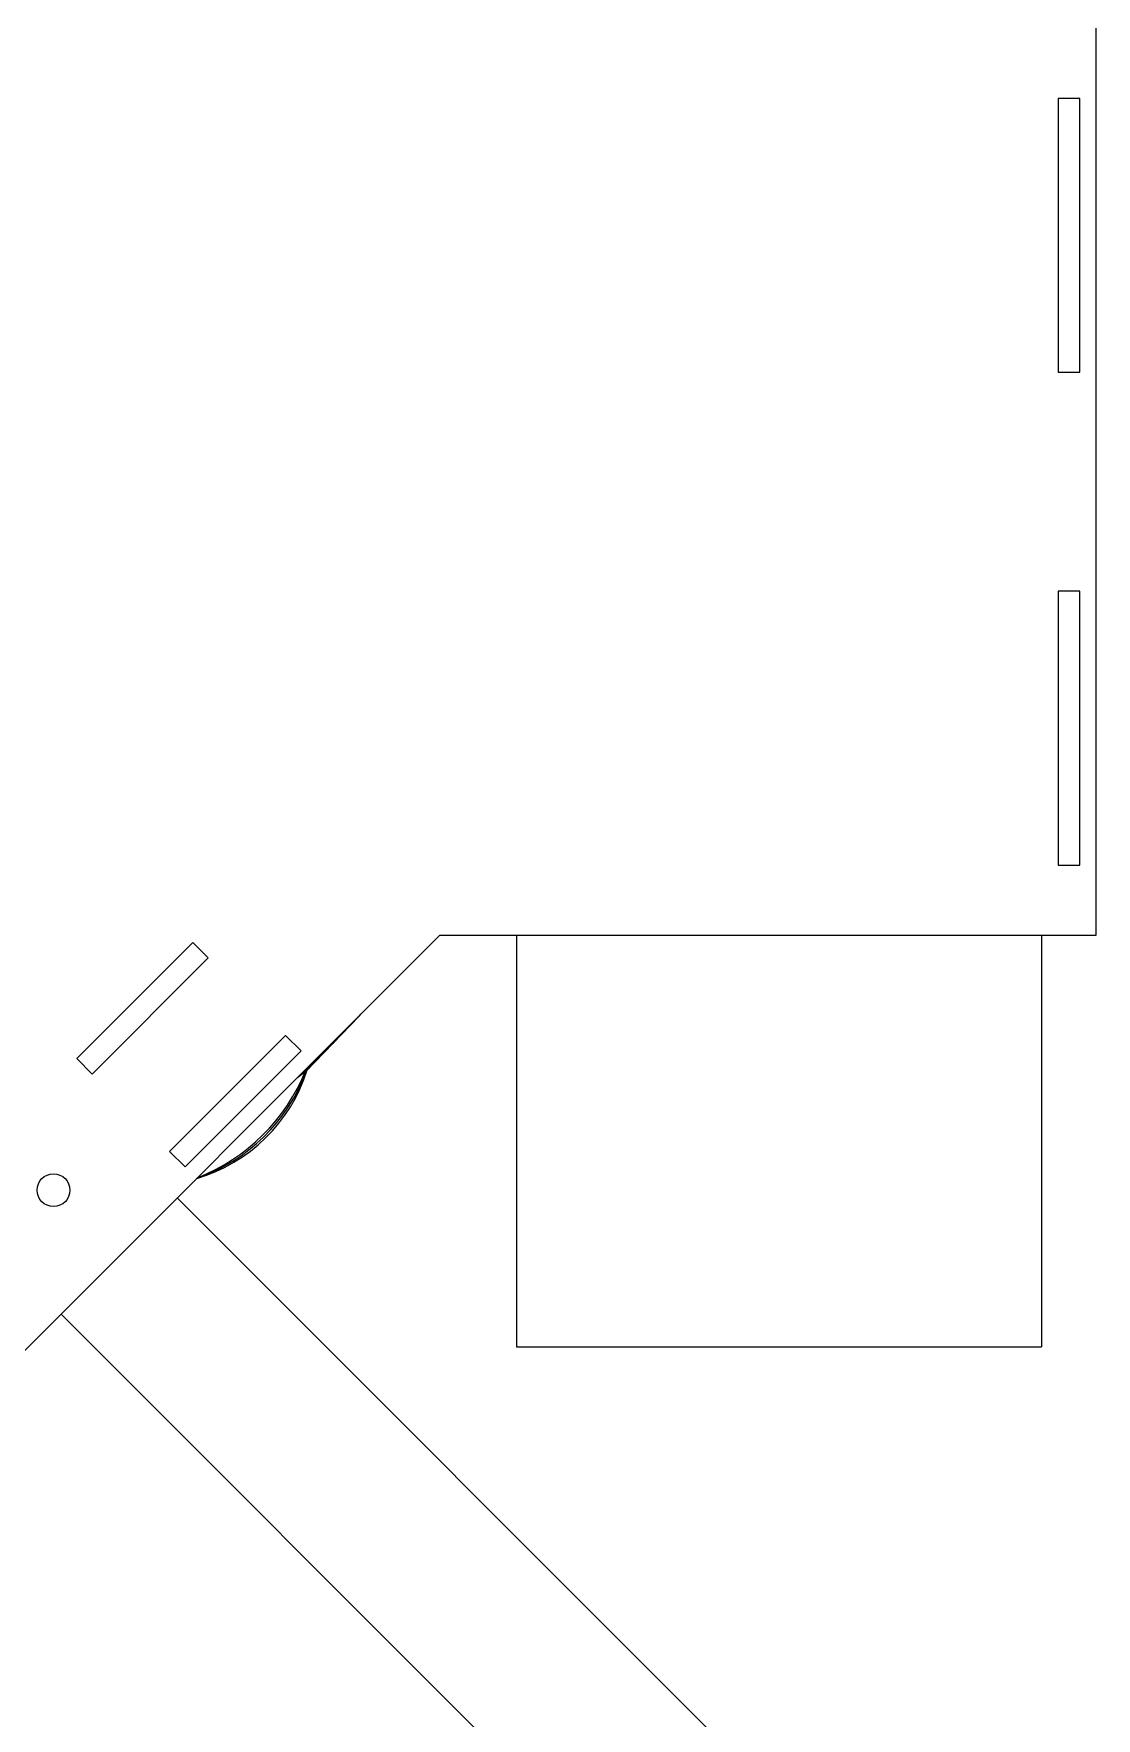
# Model space of a CAD drawing. Header units: millimetres. Extents: x 0 to 297, y 0 to 210.
# Drawn here: x 152.53 to 168.71, y 114.35 to 139.99 of the extents above; entities that cross this region are included whole.
import ezdxf

# ---------------------------------------------------------------- set-up
doc = ezdxf.new("R2010")
doc.units = ezdxf.units.MM

msp = doc.modelspace()

# ---------------------------------------------------------------- linework, layer by layer
at = {"color": 7, "linetype": 'Continuous', "lineweight": 25}
for p, q in [((168.711, 126.265), (168.711, 140.072)), ((168.461, 139.002), (168.128, 139.002)), ((168.128, 139.002), (168.128, 134.835)), ((168.128, 139.002), (168.128, 134.835)), ((168.461, 139.002), (168.128, 139.002)), ((168.461, 134.835), (168.461, 139.002)), ((168.461, 134.835), (168.461, 139.002)), ((168.128, 134.835), (168.461, 134.835)), ((168.128, 134.835), (168.461, 134.835)), ((168.128, 131.502), (168.128, 127.335)), ((168.461, 131.502), (168.128, 131.502)), ((168.461, 131.502), (168.128, 131.502)), ((168.128, 131.502), (168.128, 127.335)), ((168.461, 127.335), (168.461, 131.502)), ((168.461, 127.335), (168.461, 131.502)), ((168.128, 127.335), (168.461, 127.335)), ((168.128, 127.335), (168.461, 127.335)), ((148.948, 116.502), (158.711, 126.265)), ((158.711, 126.265), (168.711, 126.265)), ((159.878, 126.265), (159.878, 120.002)), ((167.878, 126.265), (167.878, 120.002)), ((154.949, 126.156), (153.181, 124.388)), ((154.949, 126.156), (153.181, 124.388)), ((153.417, 124.153), (155.185, 125.92)), ((153.417, 124.153), (155.185, 125.92)), ((155.185, 125.92), (154.949, 126.156)), ((155.185, 125.92), (154.949, 126.156)), ((156.68, 124.2), (157.485, 125.036)), ((157.485, 125.036), (157.483, 125.037)), ((157.485, 125.036), (157.513, 125.067)), ((156.363, 124.742), (154.596, 122.974)), ((156.363, 124.742), (154.596, 122.974)), ((156.599, 124.506), (156.363, 124.742)), ((156.599, 124.506), (156.363, 124.742)), ((153.181, 124.388), (153.417, 124.153)), ((153.181, 124.388), (153.417, 124.153)), ((154.831, 122.738), (156.599, 124.506)), ((154.831, 122.738), (156.599, 124.506)), ((156.608, 124.147), (157.081, 124.618)), ((156.68, 124.2), (156.681, 124.22)), ((154.596, 122.974), (154.831, 122.738)), ((154.596, 122.974), (154.831, 122.738)), ((155.009, 122.562), (155.01, 122.563)), ((165.676, 111.305), (154.713, 122.267)), ((152.946, 120.499), (164.647, 108.798)), ((159.878, 120.002), (167.878, 120.002))]:
    msp.add_line(p, q, dxfattribs=at)
at = {"color": 7, "linetype": 'Continuous', "lineweight": 25, "flags": 128}
for points in [[(157.139, 124.692), (157.13, 124.678), (157.081, 124.618)], [(156.608, 124.147), (156.55, 124.101), (156.542, 124.095)]]:
    msp.add_lwpolyline(points, dxfattribs=at)
at = {"color": 7, "linetype": 'Continuous', "lineweight": 25}
msp.add_circle((152.828, 122.385), 0.25, dxfattribs=at)
for centre, radius, start, end in [((154.295, 124.975), 2.516, 286.5159, 342.4047), ((154.122, 125.141), 2.725, 289.0486, 339.7947), ((153.944, 125.311), 2.94, 291.4825, 338.0006)]:
    msp.add_arc(centre, radius, start, end, dxfattribs=at)

doc.saveas('drawing.dxf')
